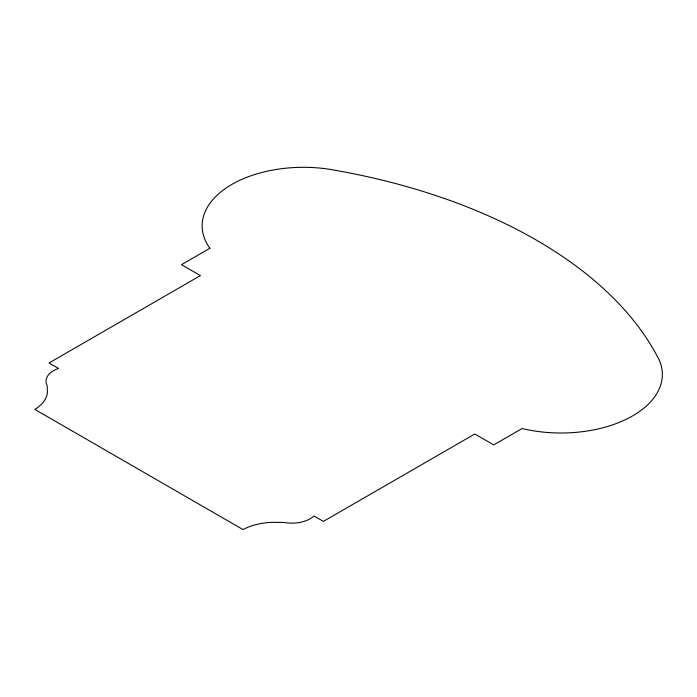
<?xml version="1.0" encoding="UTF-8"?>
<svg xmlns="http://www.w3.org/2000/svg" width="697" height="697" viewBox="0 0 697 697"><rect width="100%" height="100%" fill="white"/><g stroke="black" fill="none" stroke-linecap="round" stroke-linejoin="round"><path stroke-width="1.05" d="M209.884 248.271L181.499 264.66L200.422 275.585L49.043 362.98L58.504 368.443A25.737 14.864 0 0 0 47.135 385.563L47.466 392.132A46.821 27.035 0 0 1 34.85 409.409L243 529.581A46.821 27.035 0 0 1 272.928 522.306L284.306 522.489A25.737 14.864 0 0 0 313.955 515.928L323.417 521.391L474.805 433.996L493.72 444.913L522.105 428.533A101.361 58.522 0 0 0 627.161 418.81A101.361 58.522 0 0 0 659.301 360.244A485.408 280.246 0 0 0 328.148 169.066A101.361 58.522 0 0 0 226.725 187.615A101.361 58.522 0 0 0 209.884 248.271"/></g></svg>
